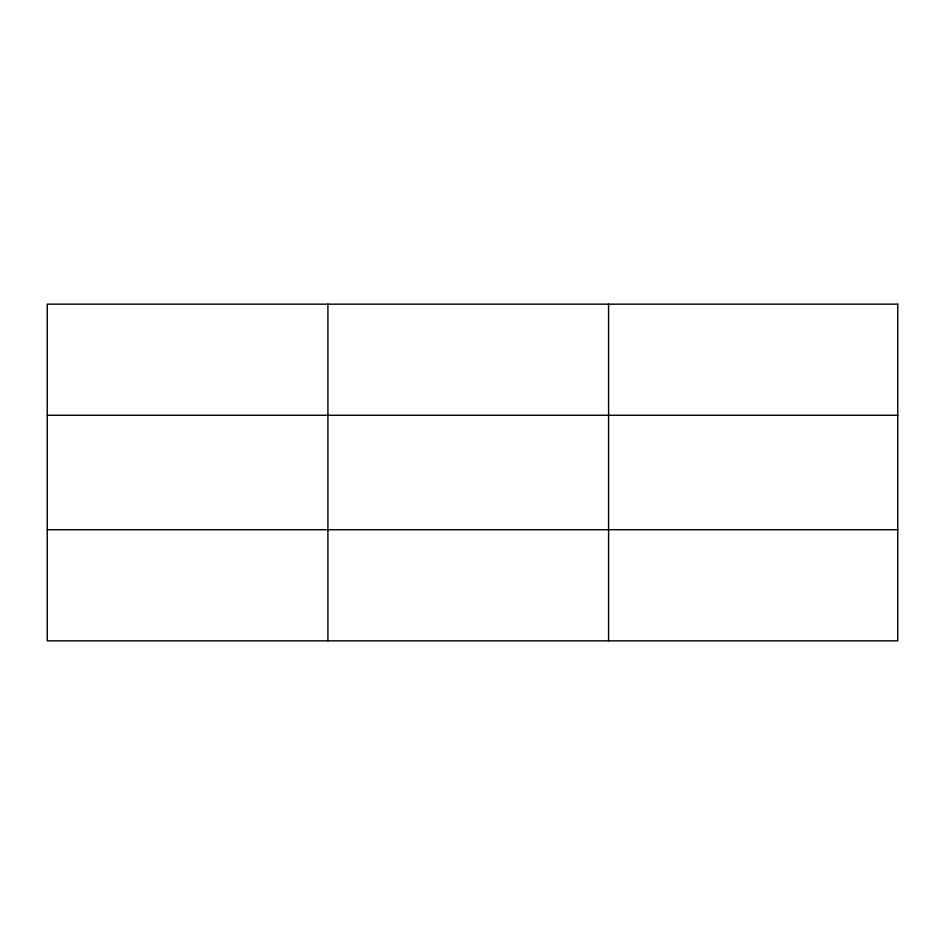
<?xml version="1.0" encoding="UTF-8"?>
<svg xmlns="http://www.w3.org/2000/svg" width="945" height="945" viewBox="0 0 945 945"><rect width="100%" height="100%" fill="white"/><g stroke="black" fill="none" stroke-linecap="round" stroke-linejoin="round"><path stroke-width="1.42" d="M327.915 304.16L327.915 640.84M608.58 304.16L608.58 640.84M47.25 415.268L897.75 415.268M47.25 529.732L897.75 529.732M897.75 304.16L897.75 640.84L47.25 640.84L47.25 304.16L897.75 304.16"/></g></svg>
